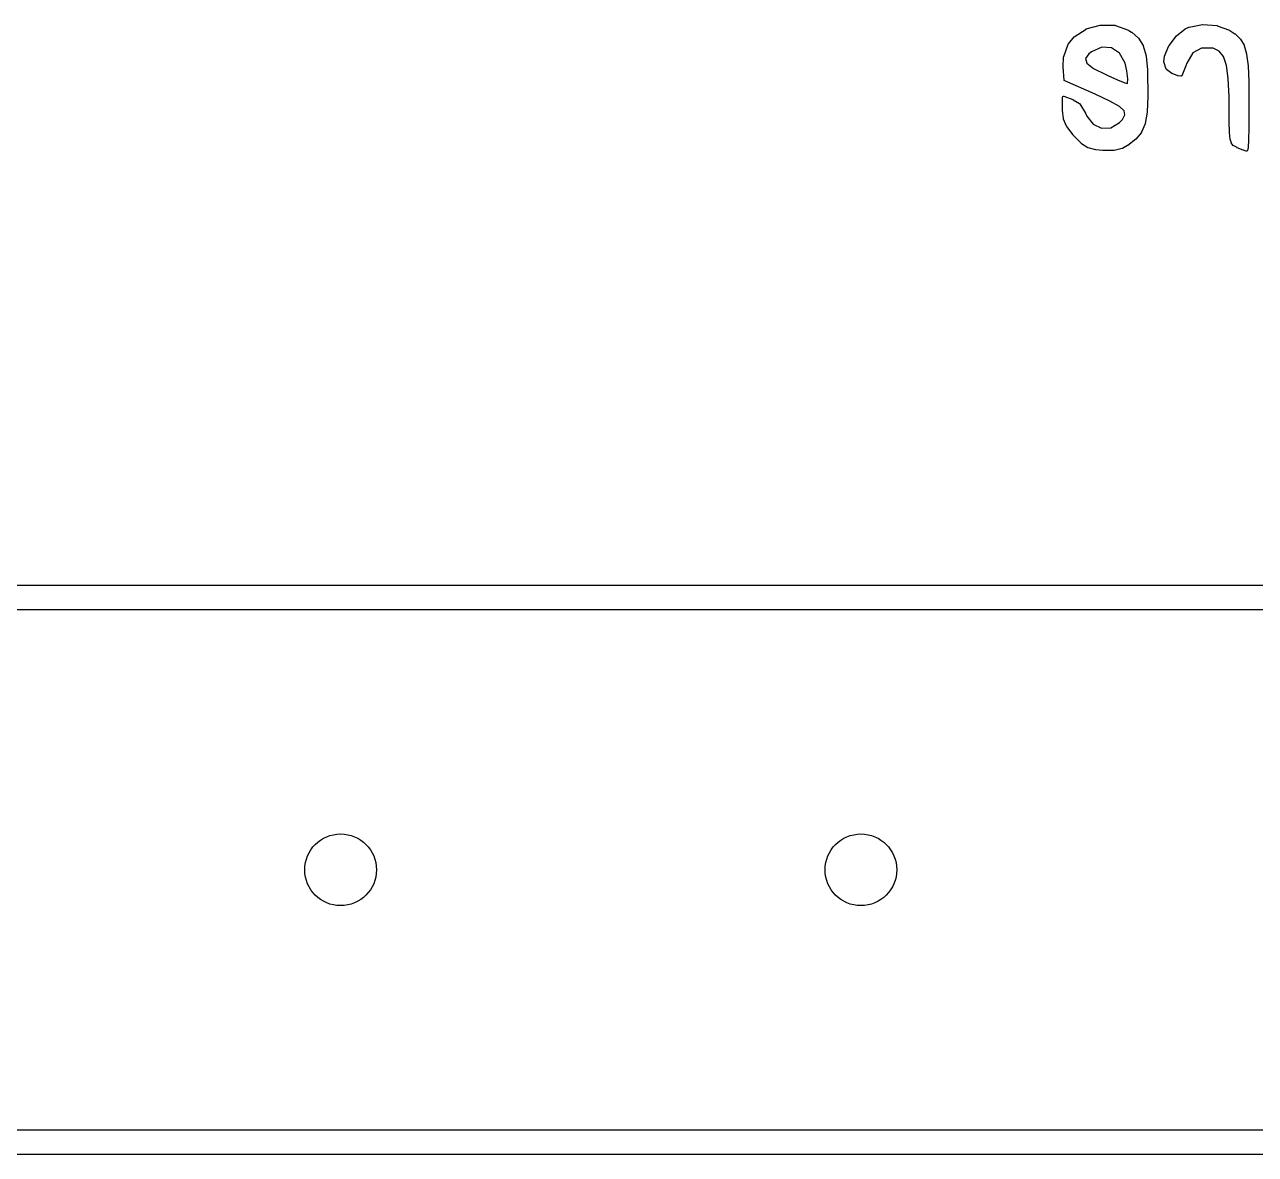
# Model space of a CAD drawing. Extents: x 4.38 to 6.84, y -4.84 to -4.25.
# Drawn here: x 6.3817 to 6.6183, y -4.6827 to -4.4654 of the extents above; entities that cross this region are included whole.
import ezdxf

# ---------------------------------------------------------------- set-up
doc = ezdxf.new("R2010")
doc.units = 0
doc.header["$MEASUREMENT"] = 0
doc.layers.add('BLACK', color=7, linetype='CONTINUOUS')

msp = doc.modelspace()

# ---------------------------------------------------------------- linework, layer by layer
at = {"layer": 'BLACK', "linetype": 'CONTINUOUS'}
for p, q in [((6.58579, -4.46625), (6.58847, -4.4655)), ((6.58847, -4.4655), (6.58853, -4.4655)), ((6.58853, -4.4655), (6.5913, -4.46556)), ((6.5913, -4.46556), (6.59137, -4.46557)), ((6.59137, -4.46557), (6.5939, -4.46651)), ((6.60481, -4.46623), (6.60549, -4.46594)), ((6.60549, -4.46594), (6.60553, -4.46592)), ((6.60553, -4.46592), (6.60812, -4.46542)), ((6.60812, -4.46542), (6.60817, -4.46542)), ((6.60817, -4.46542), (6.61091, -4.46562)), ((6.61091, -4.46562), (6.61097, -4.46563)), ((6.61097, -4.46563), (6.61333, -4.46651)), ((6.58234, -4.46911), (6.58343, -4.46779)), ((6.58343, -4.46779), (6.58347, -4.46775)), ((6.58347, -4.46775), (6.58574, -4.46627)), ((6.58574, -4.46627), (6.58579, -4.46625)), ((6.5939, -4.46651), (6.59394, -4.46653)), ((6.59394, -4.46653), (6.59449, -4.46689)), ((6.59449, -4.46689), (6.59452, -4.4669)), ((6.59452, -4.4669), (6.59579, -4.46802)), ((6.59579, -4.46802), (6.59583, -4.46806)), ((6.59583, -4.46806), (6.59671, -4.46947)), ((6.6017, -4.46945), (6.6031, -4.46759)), ((6.6031, -4.46759), (6.60313, -4.46755)), ((6.60313, -4.46755), (6.60476, -4.46626)), ((6.60476, -4.46626), (6.60481, -4.46623)), ((6.61333, -4.46651), (6.61337, -4.46653)), ((6.61337, -4.46653), (6.61435, -4.46719)), ((6.61435, -4.46719), (6.61437, -4.46721)), ((6.61437, -4.46721), (6.61537, -4.46815)), ((6.61537, -4.46815), (6.6154, -4.46819)), ((6.6154, -4.46819), (6.61611, -4.46939)), ((6.58144, -4.47157), (6.58231, -4.46917)), ((6.58231, -4.46917), (6.58234, -4.46911)), ((6.5868, -4.47063), (6.58627, -4.47104)), ((6.5888, -4.46977), (6.5868, -4.47063)), ((6.59063, -4.46991), (6.5888, -4.46977)), ((6.59217, -4.47094), (6.59063, -4.46991)), ((6.59671, -4.46947), (6.59673, -4.46953)), ((6.59673, -4.46953), (6.59727, -4.47144)), ((6.60082, -4.47149), (6.60168, -4.46949)), ((6.60168, -4.46949), (6.6017, -4.46945)), ((6.60626, -4.47087), (6.6051, -4.47281)), ((6.6079, -4.46992), (6.60626, -4.47087)), ((6.61005, -4.46995), (6.6079, -4.46992)), ((6.61018, -4.46998), (6.61005, -4.46995)), ((6.61131, -4.47052), (6.61018, -4.46998)), ((6.61213, -4.47155), (6.61131, -4.47052)), ((6.61611, -4.46939), (6.61613, -4.46944)), ((6.61613, -4.46944), (6.6166, -4.47107)), ((6.58136, -4.47353), (6.58143, -4.47163)), ((6.58143, -4.47163), (6.58144, -4.47157)), ((6.58627, -4.47104), (6.58565, -4.47196)), ((6.58565, -4.47196), (6.5859, -4.47281)), ((6.5859, -4.47281), (6.58715, -4.47383)), ((6.59325, -4.47282), (6.59217, -4.47094)), ((6.5936, -4.47432), (6.59325, -4.47282)), ((6.59727, -4.47144), (6.59727, -4.47148)), ((6.59727, -4.47148), (6.59755, -4.47411)), ((6.60066, -4.47252), (6.6008, -4.47154)), ((6.60067, -4.47261), (6.60066, -4.47252)), ((6.60114, -4.47398), (6.60067, -4.47261)), ((6.6008, -4.47154), (6.60082, -4.47149)), ((6.6051, -4.47281), (6.60489, -4.47337)), ((6.61271, -4.47327), (6.61213, -4.47155)), ((6.61306, -4.47581), (6.61271, -4.47327)), ((6.6166, -4.47107), (6.61661, -4.4711)), ((6.61661, -4.4711), (6.61689, -4.47335)), ((6.58136, -4.47355), (6.58136, -4.47353)), ((6.58152, -4.47609), (6.58136, -4.47355)), ((6.58715, -4.47383), (6.58952, -4.47503)), ((6.58952, -4.47503), (6.58991, -4.47521)), ((6.58991, -4.47521), (6.5918, -4.47602)), ((6.59374, -4.47587), (6.5936, -4.47432)), ((6.59755, -4.47411), (6.59755, -4.47412)), ((6.59755, -4.47412), (6.59758, -4.47586)), ((6.60121, -4.47408), (6.60114, -4.47398)), ((6.60225, -4.4748), (6.60121, -4.47408)), ((6.60229, -4.47483), (6.60225, -4.4748)), ((6.60339, -4.47527), (6.60229, -4.47483)), ((6.60343, -4.47528), (6.60339, -4.47527)), ((6.60394, -4.47536), (6.60343, -4.47528)), ((6.60405, -4.47535), (6.60394, -4.47536)), ((6.60415, -4.47524), (6.60405, -4.47535)), ((6.6044, -4.47465), (6.60415, -4.47524)), ((6.60489, -4.47337), (6.6044, -4.47465)), ((6.6044, -4.47465), (6.6044, -4.47465)), ((6.60489, -4.47337), (6.60489, -4.47337)), ((6.61689, -4.47335), (6.61689, -4.47336)), ((6.61689, -4.47336), (6.61702, -4.47639)), ((6.58153, -4.47615), (6.58152, -4.47609)), ((6.58164, -4.47626), (6.58153, -4.47615)), ((6.58749, -4.47882), (6.58164, -4.47626)), ((6.5918, -4.47602), (6.59321, -4.4766)), ((6.59321, -4.4766), (6.5937, -4.47676)), ((6.5937, -4.47676), (6.59374, -4.47587)), ((6.59758, -4.47586), (6.59762, -4.47768)), ((6.59762, -4.47769), (6.59761, -4.47921)), ((6.59762, -4.47768), (6.59762, -4.47769)), ((6.61322, -4.47931), (6.61306, -4.47581)), ((6.61702, -4.47639), (6.61702, -4.4764)), ((6.61702, -4.4764), (6.61705, -4.4804)), ((6.58123, -4.47938), (6.58129, -4.47925)), ((6.58123, -4.48183), (6.58123, -4.47938)), ((6.58129, -4.47925), (6.58143, -4.47919)), ((6.58143, -4.47919), (6.5815, -4.4792)), ((6.5815, -4.4792), (6.58321, -4.47985)), ((6.58321, -4.47985), (6.58324, -4.47986)), ((6.58324, -4.47986), (6.58449, -4.48062)), ((6.59033, -4.48013), (6.58749, -4.47882)), ((6.59216, -4.48117), (6.59033, -4.48013)), ((6.59761, -4.47922), (6.59747, -4.48222)), ((6.59761, -4.47921), (6.59761, -4.47922)), ((6.61323, -4.48118), (6.61322, -4.47931)), ((6.58123, -4.48185), (6.58123, -4.48183)), ((6.58138, -4.48352), (6.58123, -4.48185)), ((6.58449, -4.48062), (6.58455, -4.48068)), ((6.58455, -4.48068), (6.58564, -4.48245)), ((6.58564, -4.48245), (6.58565, -4.48248)), ((6.58565, -4.48248), (6.58587, -4.48302)), ((6.59307, -4.48202), (6.59216, -4.48117)), ((6.59321, -4.48277), (6.59307, -4.48202)), ((6.59747, -4.48224), (6.5971, -4.48444)), ((6.59747, -4.48222), (6.59747, -4.48224)), ((6.61324, -4.48412), (6.61323, -4.48118)), ((6.61705, -4.48247), (6.61701, -4.48529)), ((6.61705, -4.4804), (6.61705, -4.4804)), ((6.61705, -4.4804), (6.61705, -4.48247)), ((6.61705, -4.48247), (6.61705, -4.48247)), ((6.5814, -4.48358), (6.58138, -4.48352)), ((6.58199, -4.48498), (6.5814, -4.48358)), ((6.58202, -4.48502), (6.58199, -4.48498)), ((6.58326, -4.48664), (6.58202, -4.48502)), ((6.58587, -4.48302), (6.58709, -4.48457)), ((6.58709, -4.48457), (6.58873, -4.48534)), ((6.5905, -4.48527), (6.59216, -4.48427)), ((6.59216, -4.48427), (6.59272, -4.48367)), ((6.59272, -4.48367), (6.59321, -4.48277)), ((6.59709, -4.48448), (6.59642, -4.48611)), ((6.5971, -4.48444), (6.59709, -4.48448)), ((6.61324, -4.48413), (6.61324, -4.48412)), ((6.61329, -4.48613), (6.61324, -4.48413)), ((6.58327, -4.48665), (6.58326, -4.48664)), ((6.58345, -4.48686), (6.58327, -4.48665)), ((6.58346, -4.48686), (6.58345, -4.48686)), ((6.58484, -4.4883), (6.58346, -4.48686)), ((6.58873, -4.48534), (6.5905, -4.48527)), ((6.59532, -4.48745), (6.59529, -4.48748)), ((6.59639, -4.48616), (6.59532, -4.48745)), ((6.59642, -4.48611), (6.59639, -4.48616)), ((6.61329, -4.48615), (6.61329, -4.48613)), ((6.61341, -4.48742), (6.61329, -4.48615)), ((6.61342, -4.48747), (6.61341, -4.48742)), ((6.61367, -4.48821), (6.61342, -4.48747)), ((6.61701, -4.48529), (6.61696, -4.48755)), ((6.61701, -4.48529), (6.61701, -4.48529)), ((6.58487, -4.48833), (6.58484, -4.4883)), ((6.58606, -4.4891), (6.58487, -4.48833)), ((6.58612, -4.48912), (6.58606, -4.4891)), ((6.58761, -4.48948), (6.58612, -4.48912)), ((6.58763, -4.48948), (6.58761, -4.48948)), ((6.58887, -4.4896), (6.58763, -4.48948)), ((6.58888, -4.4896), (6.58887, -4.4896)), ((6.59108, -4.48963), (6.58888, -4.4896)), ((6.59113, -4.48962), (6.59108, -4.48963)), ((6.5927, -4.48926), (6.59113, -4.48962)), ((6.59275, -4.48924), (6.5927, -4.48926)), ((6.59373, -4.48869), (6.59275, -4.48924)), ((6.59375, -4.48868), (6.59373, -4.48869)), ((6.59529, -4.48748), (6.59375, -4.48868)), ((6.61371, -4.48829), (6.61367, -4.48821)), ((6.61411, -4.48872), (6.61371, -4.48829)), ((6.61416, -4.48876), (6.61411, -4.48872)), ((6.61476, -4.48907), (6.61416, -4.48876)), ((6.61477, -4.48907), (6.61476, -4.48907)), ((6.6148, -4.48909), (6.61477, -4.48907)), ((6.61481, -4.48909), (6.6148, -4.48909)), ((6.61595, -4.48957), (6.61481, -4.48909)), ((6.61597, -4.48958), (6.61595, -4.48957)), ((6.61654, -4.48976), (6.61597, -4.48958)), ((6.61657, -4.48977), (6.61654, -4.48976)), ((6.61671, -4.48973), (6.61657, -4.48977)), ((6.61679, -4.4896), (6.61671, -4.48973)), ((6.61688, -4.48906), (6.61679, -4.4896)), ((6.61696, -4.48755), (6.61688, -4.48904)), ((6.61688, -4.48904), (6.61688, -4.48906)), ((6.61696, -4.48755), (6.61696, -4.48755)), ((5.79247, -4.57321), (6.79483, -4.57321)), ((6.79247, -4.57793), (5.79483, -4.57793)), ((5.79483, -4.67793), (6.79247, -4.67793)), ((6.79483, -4.68266), (5.79247, -4.68266))]:
    msp.add_line(p, q, dxfattribs=at)
at = {"layer": 'BLACK'}
for centre in [(6.44247, -4.62793), (6.44247, -4.62793), (6.54247, -4.62793), (6.54247, -4.62793)]:
    msp.add_circle(centre, 0.00689, dxfattribs=at)

doc.saveas('drawing.dxf')
